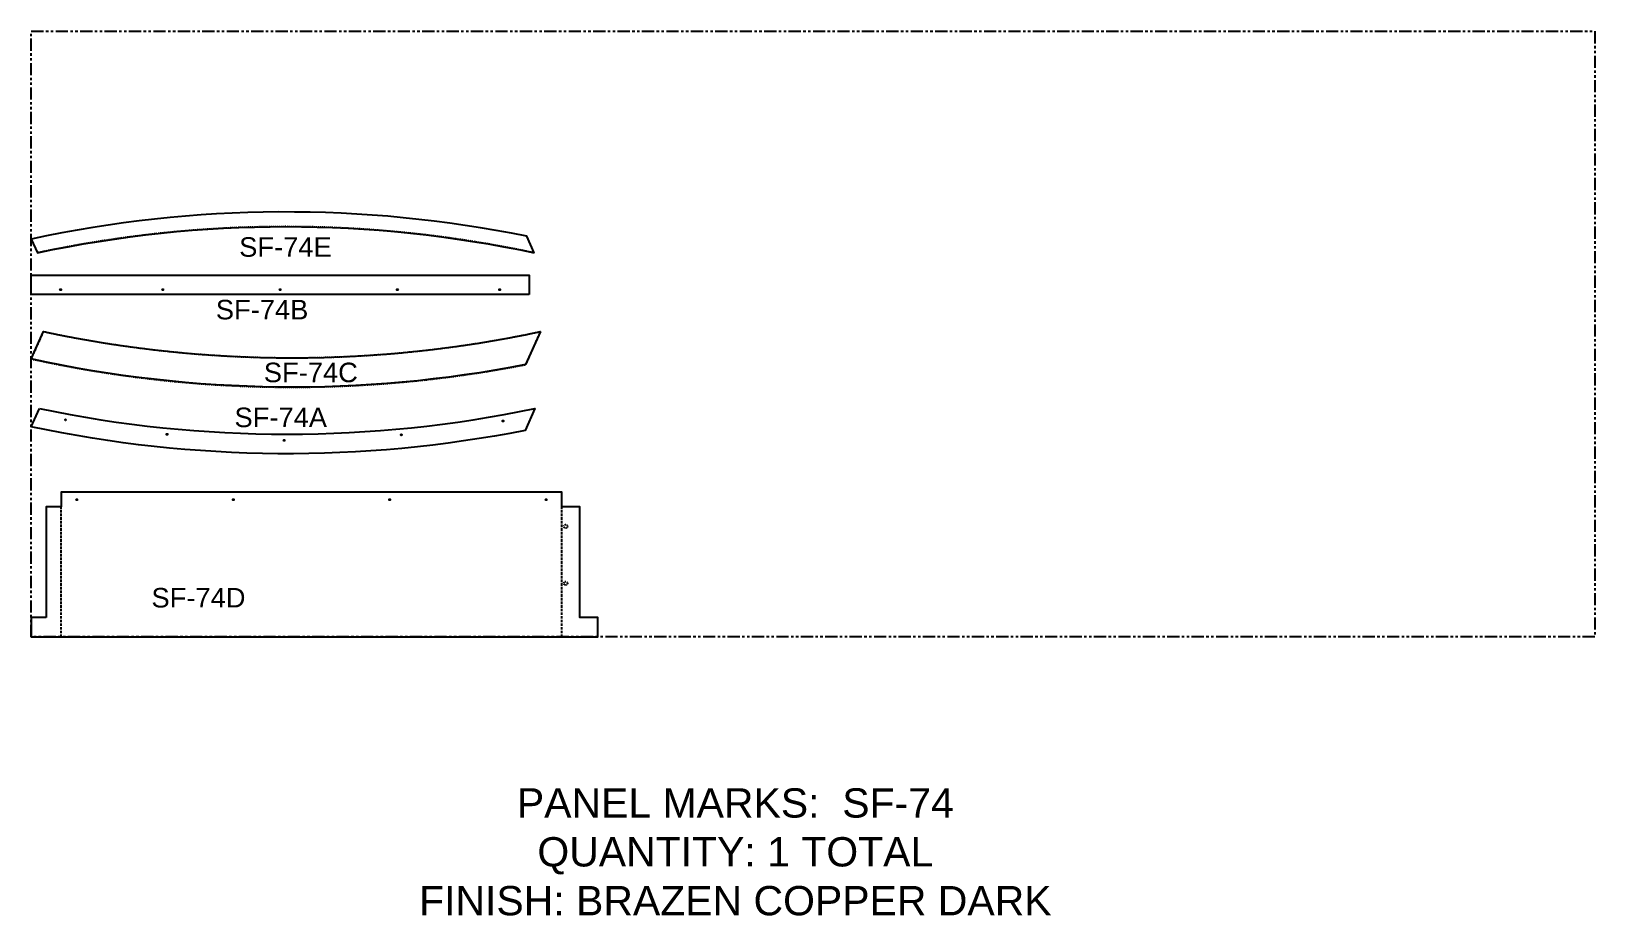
# Model space of a CAD drawing. Header units: inches. Extents: x 0 to 160, y -29 to 62.
import ezdxf

# ---------------------------------------------------------------- set-up
doc = ezdxf.new("R2010")
doc.units = ezdxf.units.IN
doc.header["$MEASUREMENT"] = 0
doc.linetypes.add('HIDDEN', pattern=[0.375, 0.25, -0.125])
doc.linetypes.add('PHANTOM', pattern=[2.5, 1.25, -0.25, 0.25, -0.25, 0.25, -0.25])
for name, color, linetype in [('CUT', 7, 'Continuous'), ('DIMS', 1, 'Continuous'), ('HOLES', 6, 'Continuous'), ('ROUT', 1, 'HIDDEN'), ('SHEET', 5, 'PHANTOM'), ('TEXT', 2, 'PHANTOM'), ('V135', 4, 'HIDDEN'), ('WEEPS', 3, 'HIDDEN')]:
    doc.layers.add(name, color=color, linetype=linetype)
doc.styles.get("Standard").update_dxf_attribs({"font": 'arial.ttf'})

msp = doc.modelspace()

# ---------------------------------------------------------------- linework, layer by layer
at = {"layer": 'CUT', "ltscale": 0.25}
for points in [[(51.47, 39.32), (50.71, 41.01, 0.103942), (0, 40.72), (0.63, 39.32, -0.105528), (51.47, 39.32)], [(0.83, 23.39, 0.103748), (51.52, 23.39), (50.53, 21.14, -0.101723), (0, 21.52), (0.83, 23.39)]]:
    msp.add_lwpolyline(points, format="xyb", dxfattribs=at)
at = {"layer": 'CUT'}
for points in [[(50.94, 35.05), (0, 35.05), (0, 37.05), (50.94, 37.05)], [(1.53, 2), (0, 2), (0, 0), (57.98, 0), (57.98, 2), (56.14, 2), (56.14, 13.32), (54.29, 13.32), (54.29, 14.81), (3.07, 14.81), (3.07, 13.32), (1.53, 13.32)]]:
    msp.add_lwpolyline(points, close=True, dxfattribs=at)
at = {"layer": 'CUT', "ltscale": 0.25}
msp.add_lwpolyline([(52.1, 31.26), (50.59, 27.88, -0.102409), (0, 28.46), (1.26, 31.26, 0.105528)], format="xyb", close=True, dxfattribs=at)
at = {"layer": 'HOLES', "ltscale": 0.25}
for centre in [(3, 35.55), (13.47, 35.55), (25.47, 35.55), (37.47, 35.55), (47.94, 35.55), (3.51, 22.22), (13.9, 20.74), (48.27, 22.11), (25.88, 20.13), (37.87, 20.69), (4.66, 14.06), (20.68, 14.06), (36.68, 14.06), (52.69, 14.06)]:
    msp.add_circle(centre, 0.0625, dxfattribs=at)
at = {"layer": 'ROUT'}
msp.add_line((3.07, 0), (3.07, 13.32), dxfattribs=at)
for points in [[(0, 35.05), (0, 37.05), (50.94, 37.05), (50.94, 35.05)], [(0, 2), (0, 0), (57.98, 0), (57.98, 2)]]:
    msp.add_lwpolyline(points, dxfattribs=at)
at = {"layer": 'ROUT', "ltscale": 0.25}
msp.add_lwpolyline([(1.26, 31.26, 0.105528), (52.1, 31.26), (50.59, 27.88, -0.102409), (0, 28.46), (1.26, 31.26)], format="xyb", dxfattribs=at)
msp.add_arc((26.05, -79.79), 121.79, 77.952, 102.048, dxfattribs=at)
at = {"layer": 'SHEET'}
msp.add_lwpolyline([(0, 62), (160, 62), (160, 0), (0, 0)], close=True, dxfattribs=at)
at = {"layer": 'V135'}
msp.add_line((54.29, 0), (54.29, 13.32), dxfattribs=at)
at = {"layer": 'WEEPS', "ltscale": 0.25}
for centre in [(54.69, 11.32), (54.69, 5.5)]:
    msp.add_circle(centre, 0.188, dxfattribs=at)

# ---------------------------------------------------------------- texts
at = {"layer": 'DIMS', "ltscale": 0.25, "char_height": 2, "attachment_point": 8}
for s, insert in [('SF-74E', (26.01, 38.89, 0)), ('SF-74B', (23.62, 32.48, 0)), ('SF-74C', (28.61, 26.05, 0)), ('SF-74A', (25.53, 21.45, 0)), ('SF-74D', (17.11, 2.99, 0))]:
    msp.add_mtext_dynamic_manual_height_columns(s, width=3.0859, gutter_width=10, heights=[2.07], dxfattribs=dict(at, insert=insert))
at = {"layer": 'TEXT', "insert": (72.05, -22.01), "char_height": 3, "attachment_point": 5}
msp.add_mtext_dynamic_manual_height_columns('PANEL MARKS:  SF-74\\PQUANTITY: 1 TOTAL\\PFINISH: BRAZEN COPPER DARK', width=199.7409, gutter_width=1, heights=[0], dxfattribs=at)

doc.saveas('drawing.dxf')
